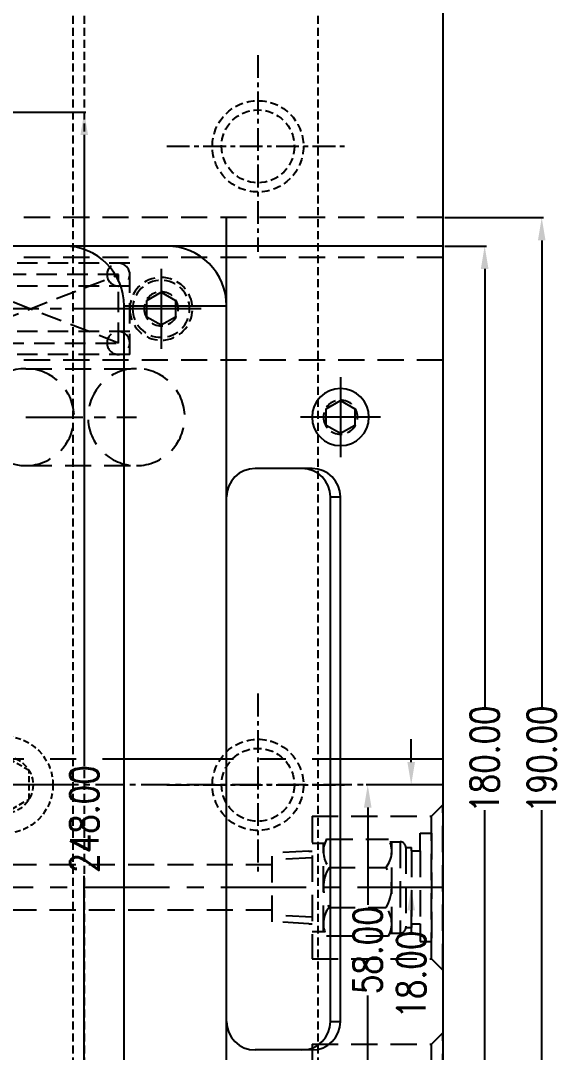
# Model space of a CAD drawing. Header units: millimetres. Extents: x 25970 to 27273, y -22508 to -21586.
# Drawn here: x 26722.4 to 26817.2, y -21892.7 to -21711.7 of the extents above; entities that cross this region are included whole.
import ezdxf

# ---------------------------------------------------------------- set-up
doc = ezdxf.new("R2010")
doc.units = ezdxf.units.MM
doc.header["$LTSCALE"] = 8
for name, pattern in [('CENTER', [2, 1.25, -0.25, 0.25, -0.25]), ('HIDDEN', [0.375, 0.25, -0.125]), ('HIDDEN2', [0.1875, 0.125, -0.0625])]:
    doc.linetypes.add(name, pattern=pattern)
doc.layers.get('DEFPOINTS').update_dxf_attribs({"color": 6})
for name, color, linetype in [('cen', 1, 'CENTER'), ('CL', 1, 'Continuous'), ('m', 144, 'HIDDEN2'), ('SCREW', 52, 'HIDDEN'), ('SLIDE', 6, 'Continuous'), ('SPRING', 7, 'Continuous'), ('WT', 4, 'Continuous')]:
    doc.layers.add(name, color=color, linetype=linetype)
doc.layers.add('dim', color=3, linetype='Continuous', lineweight=15)
doc.styles.get("Standard").update_dxf_attribs({"font": 'txt.shx', "width": 0.8, "bigfont": 'chineset.shx'})
doc.dimstyles.new('ISO-25', dxfattribs={"dimtxt": 5, "dimasz": 4, "dimexe": 0.3, "dimexo": 0.3, "dimtad": 0, "dimzin": 1, "dimdsep": 46, "dimtxsty": 'Standard', "dimcen": 0, "dimclrd": 3, "dimclre": 3, "dimclrt": 3, "dimazin": 0, "dimtfac": 1, "dimtofl": 0, "dimtmove": 0, "dimatfit": 0, "dimfxl": 0, "dimarcsym": 0})

# ---------------------------------------------------------------- blocks, each defined once
blk = doc.blocks.new('10')
at = {"layer": 'cen', "ltscale": 0.6}
for p, q in [((0, 9.76), (0, -9.76)), ((-10.35, 0), (10.35, 0))]:
    blk.add_line(p, q, dxfattribs=at)
at = {"layer": 'm'}
blk.add_lwpolyline([(0, 5), (-4.33, 2.5), (-4.33, -2.5), (0, -5), (4.33, -2.5), (4.33, 2.5)], close=True, dxfattribs=at)
for radius in [8.5, 5]:
    blk.add_circle((0, 0), radius, dxfattribs=at)
blk = doc.blocks.new('*D26586')
at = {"layer": 'DEFPOINTS', "color": 0}
for p in [(26796.61, -21751.23), (26803.93, -21751.23), (26796.61, -21931.23)]:
    blk.add_point(p, dxfattribs=at)
at = {"layer": 'dim', "color": 3, "lineweight": -2}
for p, q in [((26796.91, -21751.23), (26804.23, -21751.23)), ((26803.93, -21755.23), (26803.93, -21832.27)), ((26803.93, -21927.23), (26803.93, -21850.19)), ((26796.91, -21931.23), (26804.23, -21931.23))]:
    blk.add_line(p, q, dxfattribs=at)
at = {"layer": 'dim', "color": 3}
for points in [[(26804.6, -21755.23), (26803.26, -21755.23), (26803.93, -21751.23)], [(26803.26, -21927.23), (26804.6, -21927.23), (26803.93, -21931.23)]]:
    blk.add_solid(points, dxfattribs=at)
at = {"layer": 'dim', "color": 3, "insert": (26803.93, -21841.23), "char_height": 5, "attachment_point": 5, "rotation": 90}
blk.add_mtext('180.00', dxfattribs=at)
blk = doc.blocks.new('*D26587')
at = {"layer": 'DEFPOINTS', "color": 0}
for p in [(26796.61, -21746.23), (26813.95, -21746.23), (26796.61, -21936.23)]:
    blk.add_point(p, dxfattribs=at)
at = {"layer": 'dim', "color": 3, "lineweight": -2}
for p, q in [((26796.91, -21746.23), (26814.25, -21746.23)), ((26813.95, -21750.23), (26813.95, -21832.27)), ((26813.95, -21932.23), (26813.95, -21850.19)), ((26796.91, -21936.23), (26814.25, -21936.23))]:
    blk.add_line(p, q, dxfattribs=at)
at = {"layer": 'dim', "color": 3}
for points in [[(26814.61, -21750.23), (26813.28, -21750.23), (26813.95, -21746.23)], [(26813.28, -21932.23), (26814.61, -21932.23), (26813.95, -21936.23)]]:
    blk.add_solid(points, dxfattribs=at)
at = {"layer": 'dim', "color": 3, "insert": (26813.95, -21841.23), "char_height": 5, "attachment_point": 5, "rotation": 90}
blk.add_mtext('190.00', dxfattribs=at)
blk = doc.blocks.new('20160817.181129')
at = {"layer": 'SLIDE', "linetype": 'HIDDEN', "ltscale": 2.3}
for p, q in [((-19.43, 17), (0, 17)), ((-19.43, 0), (0, 0))]:
    blk.add_line(p, q, dxfattribs=at)
at = {"layer": 'SLIDE', "linetype": 'CENTER'}
blk.add_line((-19.43, 8.5), (0, 8.5), dxfattribs=at)
at = {"layer": 'SLIDE', "linetype": 'ByBlock', "ltscale": 2.3}
blk.add_arc((-19.43, 8.5), 8.5, 90, 270, dxfattribs=at)
at = {"layer": 'SLIDE', "linetype": 'HIDDEN', "ltscale": 2.3}
for centre, start, end in [((-19.43, 8.5), 270, 90), ((0, 8.5), 90, 270), ((0, 8.5), 270, 90)]:
    blk.add_arc(centre, 8.5, start, end, dxfattribs=at)
blk = doc.blocks.new('20160817.135826')
at = {"layer": 'SCREW', "linetype": 'CENTER', "ltscale": 5}
for p, q in [((0, -7), (0, 7)), ((7.04, 0), (-7.04, 0))]:
    blk.add_line(p, q, dxfattribs=at)
at = {"layer": 'SCREW', "linetype": 'Continuous'}
blk.add_lwpolyline([(-2.5, -1.44), (0, -2.89), (2.5, -1.44), (2.5, 1.44), (0, 2.89), (-2.5, 1.44)], close=True, dxfattribs=at)
at = {"layer": 'SCREW', "linetype": 'ByBlock'}
blk.add_circle((0, 0), 5, dxfattribs=at)
at = {"layer": 'SCREW'}
blk.add_circle((0, 0), 3, dxfattribs=at)
blk = doc.blocks.new('20100512.182342')
at = {"linetype": 'HIDDEN'}
blk.add_circle((0, 0), 5.5, dxfattribs=at)
at = {"layer": 'SCREW', "linetype": 'CENTER', "ltscale": 5}
for p, q in [((0, -7.04), (0, 7.04)), ((-7, 0), (7, 0))]:
    blk.add_line(p, q, dxfattribs=at)
at = {"layer": 'SCREW', "linetype": 'Continuous'}
blk.add_lwpolyline([(-1.44, 2.5), (-2.89, 0), (-1.44, -2.5), (1.44, -2.5), (2.89, 0), (1.44, 2.5)], close=True, dxfattribs=at)
at = {"layer": 'SCREW'}
for radius in [5, 3]:
    blk.add_circle((0, 0), radius, dxfattribs=at)
blk = doc.blocks.new('20160817.182039')
at = {"layer": 'SPRING', "color": 101, "linetype": 'HIDDEN', "ltscale": 1.8}
for p, q in [((-35, 8), (-35, -8)), ((0, 8), (-35, 8)), ((0, 8), (0, -8)), ((-33, -6), (-33, 6)), ((-33, 6), (-2, 6)), ((-33, 6), (-2, -6)), ((-2, 6), (-33, -6)), ((-2, 6), (-2, -6)), ((0, 4), (-35, 4)), ((0, -4), (-35, -4)), ((-2, -6), (-33, -6)), ((0, -8), (-35, -8))]:
    blk.add_line(p, q, dxfattribs=at)
at = {"layer": 'SPRING', "color": 101, "linetype": 'CENTER'}
blk.add_line((0, 0), (-35, 0), dxfattribs=at)
at = {"layer": 'SPRING', "color": 101, "linetype": 'HIDDEN', "ltscale": 1.8}
for centre in [(-33, 6), (-2, 6), (-33, -6), (-2, -6)]:
    blk.add_circle(centre, 2, dxfattribs=at)
blk = doc.blocks.new('20160817.182109')
at = {"linetype": 'HIDDEN', "ltscale": 2.3}
for p, q in [((90, 0), (0, 0)), ((0, 0), (0, -18)), ((90, -18), (0, -18))]:
    blk.add_line(p, q, dxfattribs=at)
blk = doc.blocks.new('*D27268')
at = {"layer": 'DEFPOINTS', "color": 0}
for p in [(26796.61, -21845.73), (26791.03, -21863.73), (26796.61, -21863.73)]:
    blk.add_point(p, dxfattribs=at)
at = {"layer": 'dim', "color": 3, "lineweight": -2}
for p, q in [((26791.03, -21841.73), (26791.03, -21837.73)), ((26796.31, -21845.73), (26790.73, -21845.73)), ((26796.31, -21863.73), (26790.73, -21863.73)), ((26791.03, -21867.73), (26791.03, -21871.73))]:
    blk.add_line(p, q, dxfattribs=at)
at = {"layer": 'dim', "color": 3}
for points in [[(26790.36, -21841.73), (26791.69, -21841.73), (26791.03, -21845.73)], [(26791.69, -21867.73), (26790.36, -21867.73), (26791.03, -21863.73)]]:
    blk.add_solid(points, dxfattribs=at)
at = {"layer": 'dim', "color": 3, "insert": (26791.03, -21879.02), "char_height": 5, "attachment_point": 5, "rotation": 90}
blk.add_mtext('18.00', dxfattribs=at)
blk = doc.blocks.new('*D27269')
at = {"layer": 'DEFPOINTS', "color": 0}
for p in [(26783.39, -21845.73), (26796.61, -21845.73), (26796.61, -21903.73)]:
    blk.add_point(p, dxfattribs=at)
at = {"layer": 'dim', "color": 3, "lineweight": -2}
for p, q in [((26796.31, -21845.73), (26783.09, -21845.73)), ((26783.39, -21849.73), (26783.39, -21866.77)), ((26783.39, -21899.73), (26783.39, -21882.69)), ((26796.31, -21903.73), (26783.09, -21903.73))]:
    blk.add_line(p, q, dxfattribs=at)
at = {"layer": 'dim', "color": 3}
for points in [[(26784.06, -21849.73), (26782.73, -21849.73), (26783.39, -21845.73)], [(26782.73, -21899.73), (26784.06, -21899.73), (26783.39, -21903.73)]]:
    blk.add_solid(points, dxfattribs=at)
at = {"layer": 'dim', "color": 3, "insert": (26783.39, -21874.73), "char_height": 5, "attachment_point": 5, "rotation": 90}
blk.add_mtext('58.00', dxfattribs=at)
blk = doc.blocks.new('*D27272')
at = {"layer": 'DEFPOINTS', "color": 0}
for p in [(26706.61, -21727.73), (26733.61, -21727.73), (26695.61, -21975.73)]:
    blk.add_point(p, dxfattribs=at)
at = {"layer": 'dim', "color": 3, "lineweight": -2}
for p, q in [((26706.91, -21727.73), (26733.91, -21727.73)), ((26733.61, -21731.73), (26733.61, -21841.77)), ((26733.61, -21971.73), (26733.61, -21861.69)), ((26695.91, -21975.73), (26733.91, -21975.73))]:
    blk.add_line(p, q, dxfattribs=at)
at = {"layer": 'dim', "color": 3}
for points in [[(26734.27, -21731.73), (26732.94, -21731.73), (26733.61, -21727.73)], [(26732.94, -21971.73), (26734.27, -21971.73), (26733.61, -21975.73)]]:
    blk.add_solid(points, dxfattribs=at)
at = {"layer": 'dim', "color": 3, "insert": (26733.61, -21851.73), "char_height": 5, "attachment_point": 5, "rotation": 90}
blk.add_mtext('248.00', dxfattribs=at)
blk = doc.blocks.new('20160903.151524')
at = {"layer": 'WT', "color": 125, "linetype": 'HIDDEN', "ltscale": 2.3}
for p, q in [((-6.35, 23.56), (-6.01, 30)), ((-6.01, 30), (6.01, 30)), ((-5.19, 23), (-4.82, 30)), ((5.19, 23), (4.82, 30)), ((6.35, 23.56), (6.01, 30)), ((-6.35, 23.56), (-6.35, 23)), ((6.35, 23.56), (6.35, 23)), ((12.5, 23), (-12.5, 23)), ((-12.5, 23), (-12.5, 2)), ((-7.75, 23), (-7.75, 20.77)), ((7.75, 23), (7.75, 20.77)), ((12.5, 23), (12.5, 2)), ((-8.5, 20.43), (-8.5, 9.57)), ((-7.75, 21), (7.75, 21)), ((-3.5, 20.01), (-3.5, 9.99)), ((3.5, 20.01), (3.5, 9.99)), ((8.5, 20.43), (8.5, 9.57)), ((-8, 9.33), (-8, 7.51)), ((8, 9.33), (8, 7.51)), ((-8, 9), (8, 9)), ((8, 7.51), (-8, 7.51)), ((7, 6.51), (-7, 6.51)), ((-7, 6.51), (-7, 5.51)), ((-6.4, 5.51), (-7, 5.51)), ((-6.4, 5.51), (-7, 5.51)), ((6.4, 5.51), (-6.4, 5.51)), ((-6.4, 5.51), (-6.4, 4.01)), ((6.4, 5.51), (6.4, 4.01)), ((6.4, 5.51), (7, 5.51)), ((6.4, 5.51), (7, 5.51)), ((7, 6.51), (7, 5.51)), ((-9.5, 4.01), (-9.5, 2)), ((-6.4, 4.01), (-9.5, 4.01)), ((6.4, 4.01), (-6.4, 4.01)), ((6.4, 4.01), (9.5, 4.01)), ((9.5, 4.01), (9.5, 2)), ((-12.5, 2), (-14.5, 0)), ((-12.5, 2), (12.5, 2)), ((9.5, 2), (-9.5, 2)), ((12.5, 2), (14.5, 0)), ((-14.5, 0), (14.5, 0))]:
    blk.add_line(p, q, dxfattribs=at)
at = {"layer": 'WT', "color": 125, "linetype": 'CENTER', "ltscale": 1.5}
blk.add_line((0, 0), (0, 30), dxfattribs=at)
at = {"layer": 'WT', "color": 125, "linetype": 'HIDDEN', "ltscale": 2.3}
for centre, radius, start, end in [((-6.32, 16.53), 4.47, 50.9817, 119.248), ((0, 14.34), 6.66, 58.3016, 121.6984), ((6.32, 16.53), 4.47, 60.752, 129.0183), ((-6.32, 13.47), 4.47, 240.752, 309.0183), ((0, 15.66), 6.66, 238.3016, 301.6984), ((6.32, 13.47), 4.47, 230.9817, 299.248), ((-7, 7.51), 1, 180, 270), ((7, 7.51), 1, 270, 0)]:
    blk.add_arc(centre, radius, start, end, dxfattribs=at)

msp = doc.modelspace()

# ---------------------------------------------------------------- linework, layer by layer
at = {"color": 8, "linetype": 'HIDDEN', "ltscale": 0.7}
for p, q in [((26731.607, -21645.733), (26731.607, -22045.733)), ((26733.607, -21645.733), (26733.607, -22045.733)), ((26774.607, -21645.733), (26774.607, -22045.733))]:
    msp.add_line(p, q, dxfattribs=at)
msp.add_line((26796.607, -21648.733), (26796.607, -22042.733))
at = {"color": 8, "linetype": 'CENTER', "ltscale": 0.4}
for p, q in [((26764.107, -21717.733), (26764.107, -21752.233)), ((26748.107, -21733.733), (26780.107, -21733.733)), ((26764.107, -21829.733), (26764.107, -21861.733)), ((26748.107, -21845.733), (26780.107, -21845.733))]:
    msp.add_line(p, q, dxfattribs=at)
at = {"linetype": 'Continuous'}
for p, q in [((26773.607, -21790.233), (26763.607, -21790.233)), ((26758.607, -21887.233), (26758.607, -21795.233)), ((26776.844, -21887.233), (26776.844, -21795.233)), ((26776.844, -21795.233), (26778.607, -21795.233)), ((26778.607, -21887.233), (26778.607, -21795.233)), ((26776.844, -21887.233), (26778.607, -21887.233)), ((26773.607, -21892.233), (26763.607, -21892.233))]:
    msp.add_line(p, q, dxfattribs=at)
at = {"color": 8, "linetype": 'HIDDEN', "ltscale": 0.7}
for centre, radius in [((26764.107, -21733.733), 8), ((26764.107, -21733.733), 6.4), ((26764.107, -21845.733), 8), ((26764.107, -21845.733), 6.4)]:
    msp.add_circle(centre, radius, dxfattribs=at)
at = {"linetype": 'Continuous'}
for centre, start, end in [((26763.607, -21795.233), 90, 180), ((26771.844, -21795.233), 0, 90), ((26773.607, -21795.233), 0, 90), ((26763.607, -21887.233), 180, 270), ((26771.844, -21887.233), 270, 0), ((26773.607, -21887.233), 270, 0)]:
    msp.add_arc(centre, 5, start, end, dxfattribs=at)
at = {"layer": 'CL', "color": 7, "linetype": 'CENTER', "ltscale": 0.5}
msp.add_line((26796.607, -21845.733), (26446.607, -21845.733), dxfattribs=at)
at = {"layer": 'SLIDE', "linetype": 'HIDDEN', "ltscale": 2.3}
msp.add_line((26796.607, -21746.233), (26706.607, -21746.233), dxfattribs=at)
at = {"layer": 'SLIDE', "linetype": 'ByBlock', "ltscale": 2.3}
for p, q in [((26758.607, -21936.233), (26758.607, -21746.233)), ((26796.607, -21751.233), (26706.607, -21751.233)), ((26740.607, -21920.733), (26740.607, -21761.733)), ((26740.607, -21761.733), (26758.607, -21761.733))]:
    msp.add_line(p, q, dxfattribs=at)
at = {"layer": 'SLIDE', "linetype": 'CENTER', "ltscale": 2.3}
msp.add_line((26796.607, -21841.233), (26706.607, -21841.233), dxfattribs=at)
at = {"layer": 'SLIDE', "linetype": 'ByBlock', "ltscale": 2.3}
for centre in [(26730.107, -21761.733), (26748.107, -21761.733)]:
    msp.add_arc(centre, 10.5, 0, 90, dxfattribs=at)
at = {"layer": 'WT', "color": 125, "linetype": 'HIDDEN', "ltscale": 2.3}
for p, q in [((26766.607, -21859.733), (26698.607, -21859.733)), ((26766.607, -21867.733), (26692.607, -21867.733))]:
    msp.add_line(p, q, dxfattribs=at)
at = {"layer": 'WT', "color": 125, "linetype": 'CENTER', "ltscale": 1.5}
msp.add_line((26796.607, -21863.733), (26694.607, -21863.733), dxfattribs=at)

# ---------------------------------------------------------------- block references
at = {"xscale": -1, "rotation": -180}
msp.add_blockref('20160817.182109', (26706.607, -21771.233), dxfattribs=at)
at = {"linetype": 'Continuous', "xscale": -1, "rotation": 90.00000000000001}
msp.add_blockref('20100512.182342', (26747.107, -21762.233), dxfattribs=at)
at = {"layer": 'dim', "rotation": 180}
msp.add_blockref('10', (26719.607, -21845.733), dxfattribs=at)
at = {"layer": 'SCREW', "linetype": 'ByBlock', "xscale": -1, "rotation": -180}
msp.add_blockref('20160817.135826', (26778.607, -21781.233), dxfattribs=at)
at = {"layer": 'SLIDE'}
msp.add_blockref('20160817.181129', (26742.763, -21789.733), dxfattribs=at)
at = {"layer": 'SPRING', "xscale": -1, "rotation": -180}
msp.add_blockref('20160817.182039', (26741.607, -21762.233), dxfattribs=at)
at = {"layer": 'WT', "rotation": 90}
for p in [(26796.607, -21863.733), (26796.607, -21903.733)]:
    msp.add_blockref('20160903.151524', p, dxfattribs=at)

# ---------------------------------------------------------------- dimensions: what is measured, and where the dimension line sits
at = {"layer": 'dim'}
for base, p1, p2, picture, middle in [((26733.607, -21727.733), (26695.607, -21975.733), (26706.607, -21727.733), '*D27272', (26733.607, -21851.733)), ((26813.945, -21746.233), (26796.607, -21936.233), (26796.607, -21746.233), '*D26587', (26813.945, -21841.233)), ((26803.93, -21751.233), (26796.607, -21931.233), (26796.607, -21751.233), '*D26586', (26803.93, -21841.233)), ((26791.026, -21863.733), (26796.607, -21845.733), (26796.607, -21863.733), '*D27268', (26791.026, -21879.024)), ((26783.394, -21845.733), (26796.607, -21903.733), (26796.607, -21845.733), '*D27269', (26783.394, -21874.733))]:
    dim = msp.add_linear_dim(base=base, p1=p1, p2=p2, angle=90, dimstyle='ISO-25', dxfattribs=at)
    dim.commit()
    dim.dimension.update_dxf_attribs({"geometry": picture, "text_midpoint": middle})

doc.saveas('drawing.dxf')
